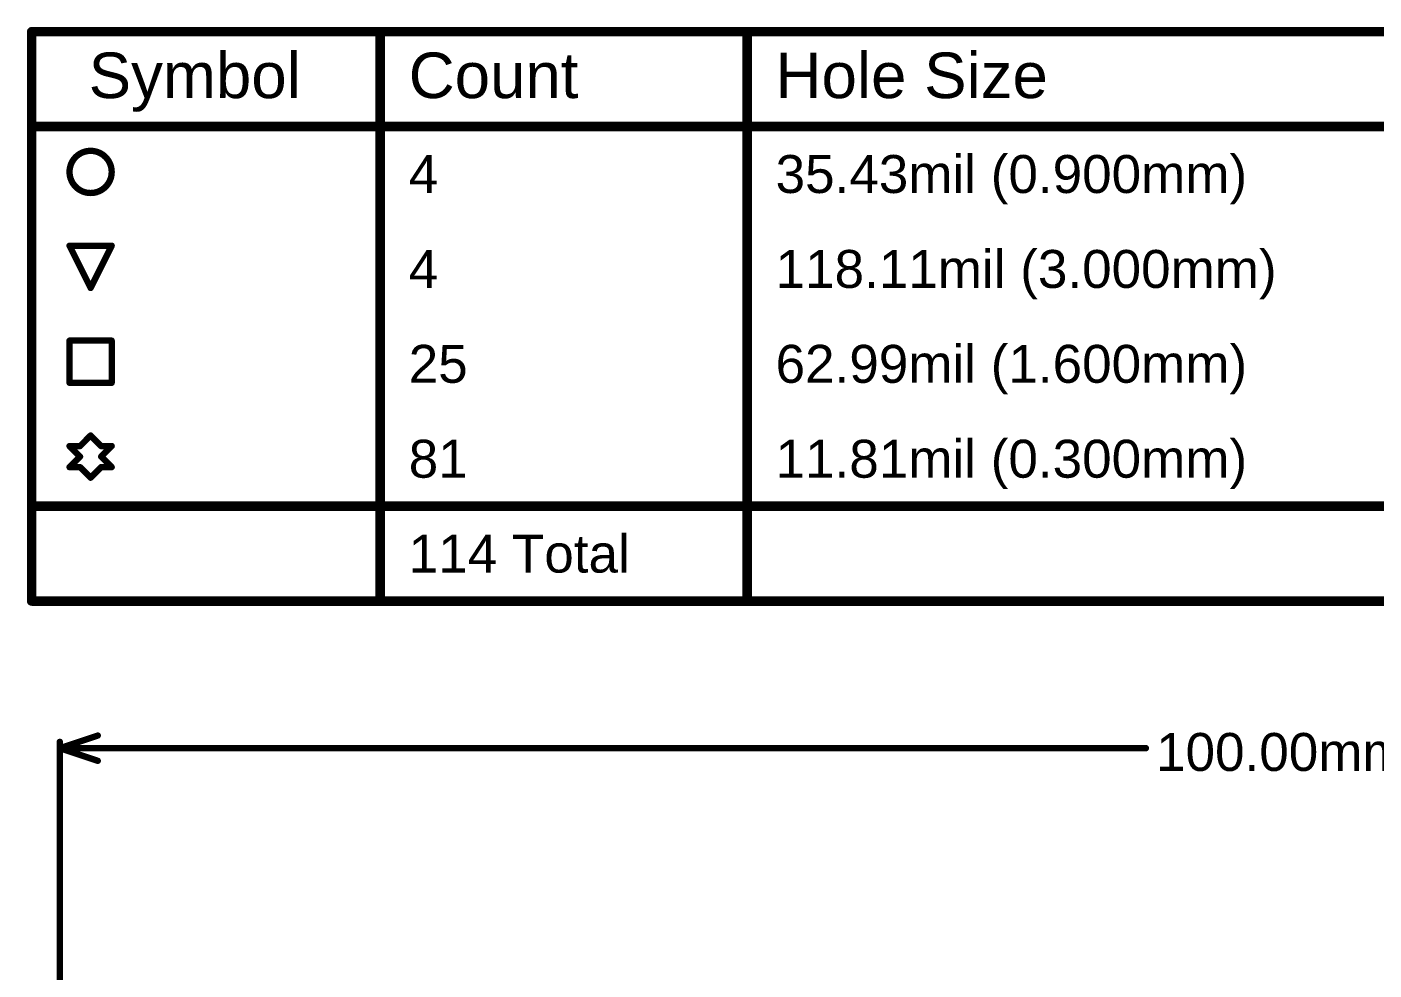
# Model space of a CAD drawing. Header units: inches. Extents: x -25 to 209, y 65 to 158.
# Drawn here: x -25.1 to 29, y 120.4 to 158.2 of the extents above; entities that cross this region are included whole.
import ezdxf

# ---------------------------------------------------------------- set-up
doc = ezdxf.new("R2010")
doc.units = ezdxf.units.IN
doc.layers.add('Dimensions', color=6, linetype='Continuous')
doc.layers.add('Drill Drawing', color=1, linetype='Continuous')
doc.styles.add('Arial', font='', dxfattribs={"height": 0.2})
doc.styles.get('Arial').set_extended_font_data('Arial')

msp = doc.modelspace()

# ---------------------------------------------------------------- linework, layer by layer
at = {"layer": 'Dimensions', "const_width": 0.254}
for points in [[(-23.8, 129.286), (-22.276, 129.794)], [(-23.8, 116.701), (-23.8, 129.54)], [(-23.8, 129.286), (-22.276, 128.778)], [(-23.8, 129.286), (19.801, 129.286)]]:
    msp.add_lwpolyline(points, dxfattribs=at)
at = {"layer": 'Dimensions', "const_width": 0.127}
for points in [[(-22.34, 129.794, 1), (-22.213, 129.794, 1)], [(-23.864, 129.54, 1), (-23.737, 129.54, 1)], [(-23.864, 129.286, 1), (-23.737, 129.286, 1)], [(-23.864, 129.286, 1), (-23.737, 129.286, 1)], [(-23.864, 129.286, 1), (-23.737, 129.286, 1)], [(19.738, 129.286, 1), (19.865, 129.286, 1)], [(-22.34, 128.778, 1), (-22.213, 128.778, 1)]]:
    msp.add_lwpolyline(points, format="xyb", close=True, dxfattribs=at)
at = {"layer": 'Drill Drawing'}
for points, const_width in [([(-24.93, 158.052), (155.92, 158.052)], 0.381), ([(-24.93, 135.191), (-24.93, 158.052)], 0.381), ([(-10.938, 135.191), (-10.938, 158.052)], 0.381), ([(3.79, 135.191), (3.79, 158.052)], 0.381), ([(-24.93, 154.242), (155.92, 154.242)], 0.381), ([(-23.411, 149.458), (-21.718, 149.458)], 0.254), ([(-23.411, 149.458), (-22.565, 147.764)], 0.254), ([(-22.565, 147.764), (-21.718, 149.458)], 0.254), ([(-23.411, 145.648), (-21.718, 145.648)], 0.254), ([(-23.411, 143.954), (-23.411, 145.648)], 0.254), ([(-21.718, 143.954), (-21.718, 145.648)], 0.254), ([(-23.411, 143.954), (-21.718, 143.954)], 0.254), ([(-22.988, 141.414), (-22.565, 141.838)], 0.254), ([(-22.565, 141.838), (-22.141, 141.414)], 0.254), ([(-23.411, 141.414), (-22.988, 140.991)], 0.254), ([(-23.411, 141.414), (-22.988, 141.414)], 0.254), ([(-22.141, 141.414), (-21.718, 141.414)], 0.254), ([(-22.141, 140.991), (-21.718, 141.414)], 0.254), ([(-23.411, 140.568), (-22.988, 140.991)], 0.254), ([(-23.411, 140.568), (-22.988, 140.568)], 0.254), ([(-22.988, 140.568), (-22.565, 140.144)], 0.254), ([(-22.565, 140.144), (-22.141, 140.568)], 0.254), ([(-22.141, 140.991), (-21.718, 140.568)], 0.254), ([(-22.141, 140.568), (-21.718, 140.568)], 0.254), ([(-24.93, 139.001), (155.92, 139.001)], 0.381), ([(-24.93, 135.191), (155.92, 135.191)], 0.381)]:
    msp.add_lwpolyline(points, dxfattribs=dict(at, const_width=const_width))
for points, const_width in [([(-25.025, 158.052, 1), (-24.835, 158.052, 1)], 0.191), ([(-25.025, 158.052, 1), (-24.835, 158.052, 1)], 0.191), ([(-11.033, 158.052, 1), (-10.843, 158.052, 1)], 0.191), ([(3.695, 158.052, 1), (3.886, 158.052, 1)], 0.191), ([(-25.025, 154.242, 1), (-24.835, 154.242, 1)], 0.191), ([(-21.718, 152.421, 1), (-23.411, 152.421, 1)], 0.254), ([(-23.475, 152.421, 1), (-23.348, 152.421, 1)], 0.127), ([(-21.782, 152.421, 1), (-21.655, 152.421, 1)], 0.127), ([(-23.475, 149.458, 1), (-23.348, 149.458, 1)], 0.127), ([(-23.475, 149.458, 1), (-23.348, 149.458, 1)], 0.127), ([(-21.782, 149.458, 1), (-21.655, 149.458, 1)], 0.127), ([(-21.782, 149.458, 1), (-21.655, 149.458, 1)], 0.127), ([(-22.628, 147.764, 1), (-22.501, 147.764, 1)], 0.127), ([(-22.628, 147.764, 1), (-22.501, 147.764, 1)], 0.127), ([(-23.475, 145.648, 1), (-23.348, 145.648, 1)], 0.127), ([(-23.475, 145.648, 1), (-23.348, 145.648, 1)], 0.127), ([(-21.782, 145.648, 1), (-21.655, 145.648, 1)], 0.127), ([(-21.782, 145.648, 1), (-21.655, 145.648, 1)], 0.127), ([(-23.475, 143.954, 1), (-23.348, 143.954, 1)], 0.127), ([(-23.475, 143.954, 1), (-23.348, 143.954, 1)], 0.127), ([(-21.782, 143.954, 1), (-21.655, 143.954, 1)], 0.127), ([(-21.782, 143.954, 1), (-21.655, 143.954, 1)], 0.127), ([(-22.628, 141.838, 1), (-22.501, 141.838, 1)], 0.127), ([(-22.628, 141.838, 1), (-22.501, 141.838, 1)], 0.127), ([(-23.475, 141.414, 1), (-23.348, 141.414, 1)], 0.127), ([(-23.475, 141.414, 1), (-23.348, 141.414, 1)], 0.127), ([(-23.052, 141.414, 1), (-22.925, 141.414, 1)], 0.127), ([(-23.052, 141.414, 1), (-22.925, 141.414, 1)], 0.127), ([(-22.205, 141.414, 1), (-22.078, 141.414, 1)], 0.127), ([(-22.205, 141.414, 1), (-22.078, 141.414, 1)], 0.127), ([(-21.782, 141.414, 1), (-21.655, 141.414, 1)], 0.127), ([(-21.782, 141.414, 1), (-21.655, 141.414, 1)], 0.127), ([(-23.475, 140.568, 1), (-23.348, 140.568, 1)], 0.127), ([(-23.475, 140.568, 1), (-23.348, 140.568, 1)], 0.127), ([(-23.052, 140.991, 1), (-22.925, 140.991, 1)], 0.127), ([(-23.052, 140.991, 1), (-22.925, 140.991, 1)], 0.127), ([(-23.052, 140.568, 1), (-22.925, 140.568, 1)], 0.127), ([(-23.052, 140.568, 1), (-22.925, 140.568, 1)], 0.127), ([(-22.205, 140.991, 1), (-22.078, 140.991, 1)], 0.127), ([(-22.205, 140.991, 1), (-22.078, 140.991, 1)], 0.127), ([(-22.205, 140.568, 1), (-22.078, 140.568, 1)], 0.127), ([(-22.205, 140.568, 1), (-22.078, 140.568, 1)], 0.127), ([(-21.782, 140.568, 1), (-21.655, 140.568, 1)], 0.127), ([(-21.782, 140.568, 1), (-21.655, 140.568, 1)], 0.127), ([(-22.628, 140.144, 1), (-22.501, 140.144, 1)], 0.127), ([(-22.628, 140.144, 1), (-22.501, 140.144, 1)], 0.127), ([(-25.025, 139.001, 1), (-24.835, 139.001, 1)], 0.191), ([(-25.025, 135.191, 1), (-24.835, 135.191, 1)], 0.191), ([(-25.025, 135.191, 1), (-24.835, 135.191, 1)], 0.191), ([(-11.033, 135.191, 1), (-10.843, 135.191, 1)], 0.191), ([(3.695, 135.191, 1), (3.886, 135.191, 1)], 0.191)]:
    msp.add_lwpolyline(points, format="xyb", close=True, dxfattribs=dict(at, const_width=const_width))

# ---------------------------------------------------------------- texts
at = {"layer": 'Dimensions', "style": 'Arial'}
msp.add_text('100.00mm', height=1.524, dxfattribs=at).set_placement((20.207, 128.372))
at = {"layer": 'Drill Drawing', "style": 'Arial'}
for s, height, p in [('Symbol', 1.8288, (-22.644, 155.385)), ('Count', 1.8288, (-9.795, 155.385)), ('Hole Size', 1.8288, (4.933, 155.385)), ('4', 1.524, (-9.795, 151.575)), ('35.43mil (0.900mm)', 1.524, (4.933, 151.575)), ('4', 1.524, (-9.795, 147.764)), ('118.11mil (3.000mm)', 1.524, (4.933, 147.764)), ('25', 1.524, (-9.795, 143.954)), ('62.99mil (1.600mm)', 1.524, (4.933, 143.954)), ('81', 1.524, (-9.795, 140.144)), ('11.81mil (0.300mm)', 1.524, (4.933, 140.144)), ('114 Total', 1.524, (-9.795, 136.334))]:
    msp.add_text(s, height=height, dxfattribs=at).set_placement(p)

doc.saveas('drawing.dxf')
